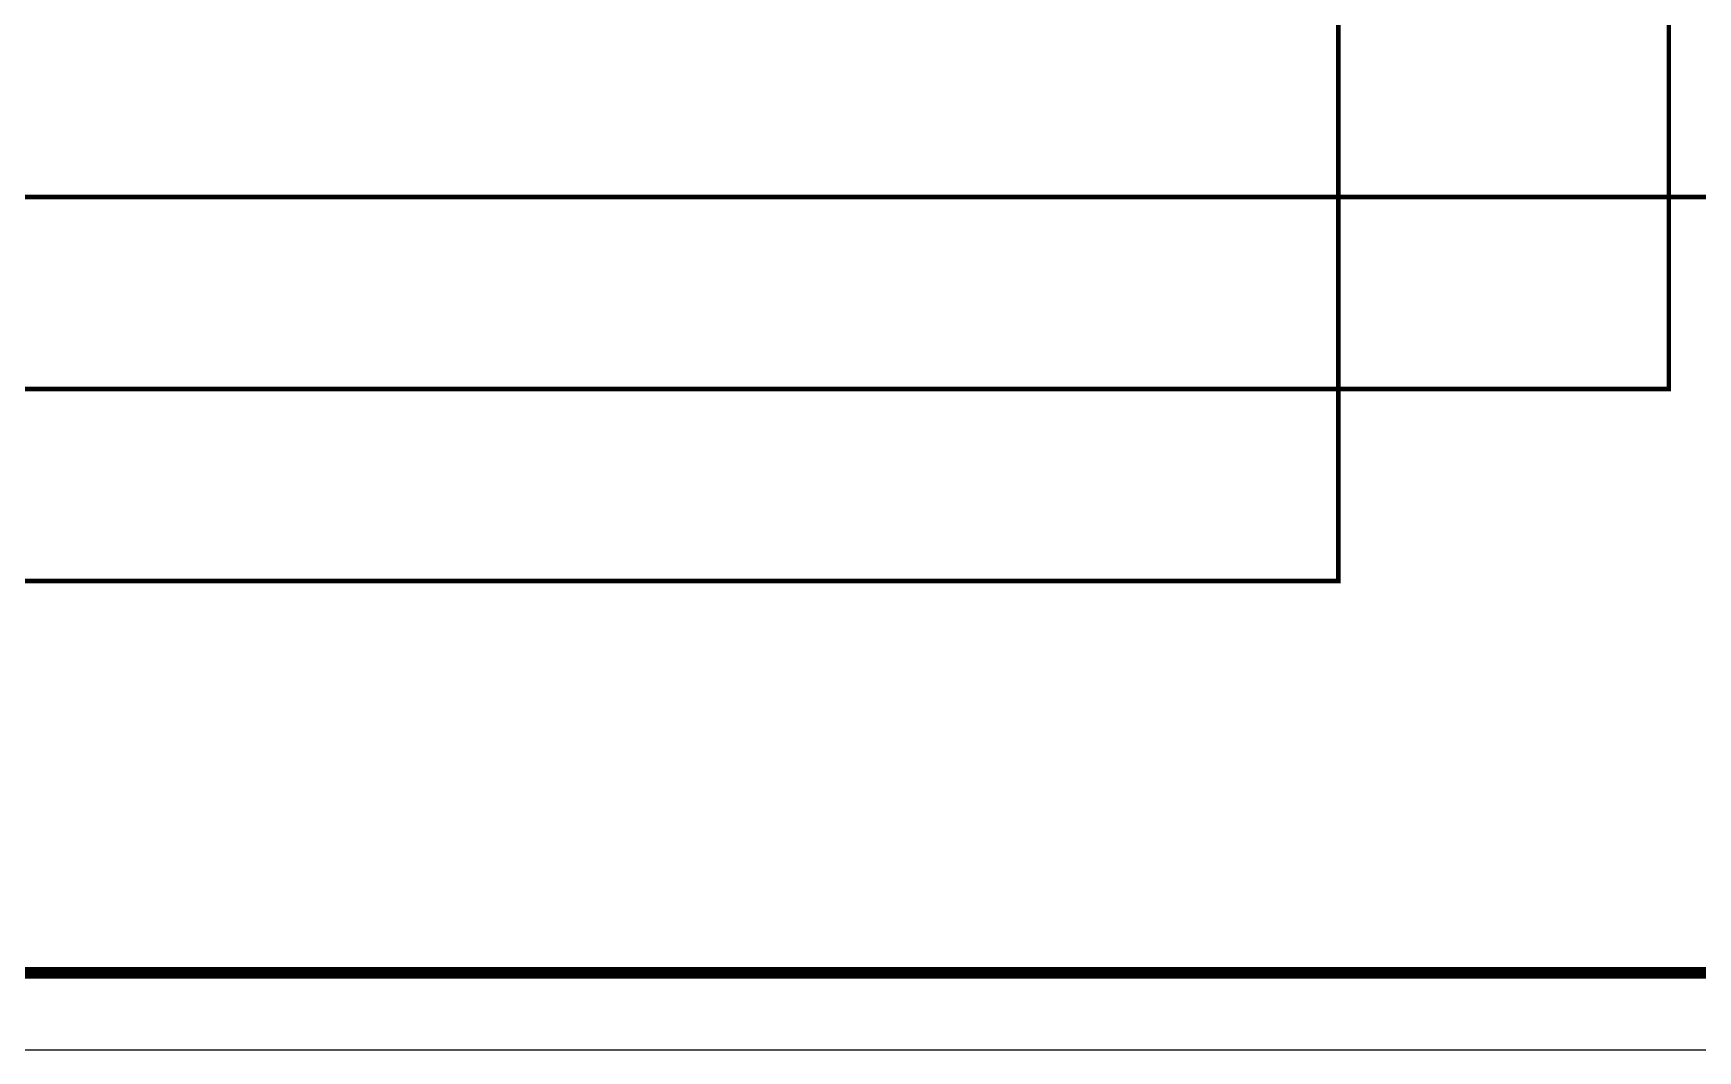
# Model space of a CAD drawing. Header units: millimetres. Extents: x 0 to 841, y 0 to 594.
# Drawn here: x 460.1 to 568.4, y 0 to 66.2 of the extents above; entities that cross this region are included whole.
import ezdxf

# ---------------------------------------------------------------- set-up
doc = ezdxf.new("R2010")
doc.units = ezdxf.units.MM
doc.layers.add('Sheet', color=255, linetype='Continuous')

msp = doc.modelspace()

# ---------------------------------------------------------------- linework, layer by layer
at = {"layer": 'Sheet', "color": 18, "true_color": 0x000000, "const_width": 0.0991}
msp.add_lwpolyline([(0, 593.96), (0, 0), (841, 0), (841, 593.96), (0, 593.96), (0, 593.96)], close=True, dxfattribs=at)
msp.add_lwpolyline([(0, 593.96), (0, 0), (841, 0), (841, 593.96), (0, 593.96), (0, 593.96)], close=True, dxfattribs=at)
at = {"layer": 'Sheet', "color": 18, "true_color": 0x000000}
for points, const_width in [([(527.51, 338.97), (545, 338.97), (545, 30.51), (392.5, 30.51)], 0.3), ([(532.5, 333.98), (566.51, 333.98), (566.51, 43), (392.5, 43), (392.5, 43)], 0.3), ([(497.51, 328.98), (497.51, 328.98), (580.01, 328.98), (580.01, 55.5), (392.5, 55.5), (392.5, 55.5)], 0.3), ([(20.03, 5.02), (836.03, 5.02)], 0.749)]:
    msp.add_lwpolyline(points, dxfattribs=dict(at, const_width=const_width))

doc.saveas('drawing.dxf')
